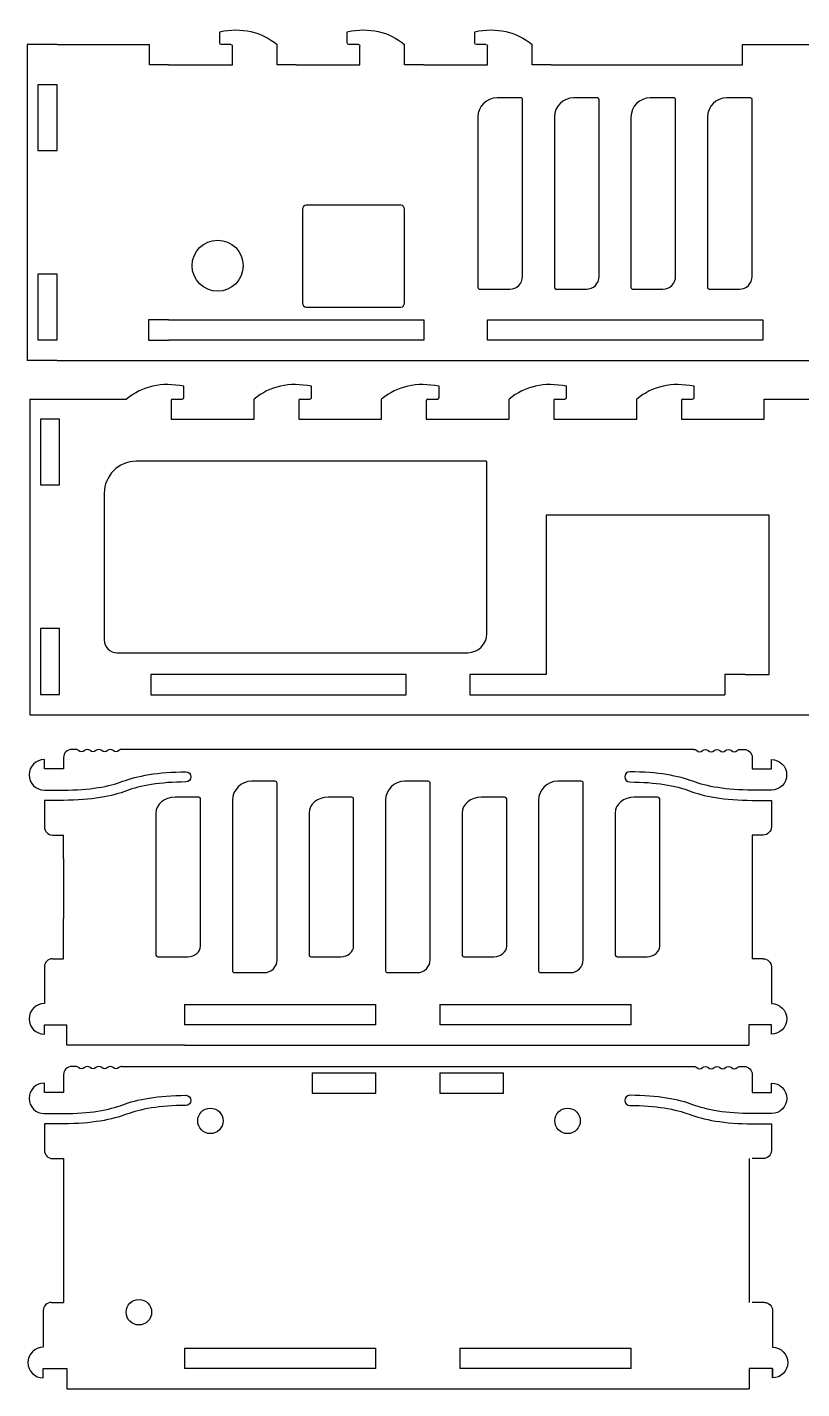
# Model space of a CAD drawing. Extents: x -24.1 to -10.2, y -0.6 to 8.4.
# Drawn here: x -18.82 to -14.04, y -0.05 to 8.35 of the extents above; entities that cross this region are included whole.
import ezdxf

# ---------------------------------------------------------------- set-up
doc = ezdxf.new("R2010")
doc.units = 0
doc.layers.add('LAYER_1', color=7, linetype='CONTINUOUS')

msp = doc.modelspace()

# ---------------------------------------------------------------- linework, layer by layer
at = {"layer": 'LAYER_1'}
for points in [[(-18.7526, 7.5945), (-18.6345, 7.5945), (-18.6345, 8), (-18.7526, 8), (-18.7526, 7.5945)], [(-18.7526, 6.4257), (-18.6345, 6.4257), (-18.6345, 6.8312), (-18.7526, 6.8312), (-18.7526, 6.4257)], [(-18.737, 5.5311), (-18.6189, 5.5311), (-18.6189, 5.9366), (-18.737, 5.9366), (-18.737, 5.5311)], [(-18.737, 4.2373), (-18.6189, 4.2373), (-18.6189, 4.6428), (-18.737, 4.6428), (-18.737, 4.2373)]]:
    msp.add_lwpolyline(points, close=True, dxfattribs=at)
msp.add_ellipse((-17.6432, 6.8829), major_axis=(0, 0.1575), ratio=1, dxfattribs=at)
for points in [[(-17.6306, 8.3269), (-17.4928, 8.3546), (-17.3747, 8.3284), (-17.2762, 8.2481)], [(-17.6306, 8.258), (-17.6306, 8.258), (-17.6306, 8.3269), (-17.6306, 8.3269)], [(-16.8432, 8.3269), (-16.7054, 8.3546), (-16.5873, 8.3284), (-16.4888, 8.2481)], [(-16.8432, 8.258), (-16.8432, 8.258), (-16.8432, 8.3269), (-16.8432, 8.3269)], [(-16.0558, 8.3269), (-15.918, 8.3546), (-15.7999, 8.3284), (-15.7014, 8.2481)], [(-16.0558, 8.258), (-16.0558, 8.258), (-16.0558, 8.3269), (-16.0558, 8.3269)], [(-18.8186, 8.2481), (-18.8186, 8.2481), (-18.8186, 6.2983), (-18.8186, 6.2983)], [(-18.6345, 8.2481), (-18.6345, 8.2481), (-18.8186, 8.2481), (-18.8186, 8.2481)], [(-18.6345, 8.2481), (-18.6345, 8.2481), (-18.0636, 8.2481), (-18.0636, 8.2481)], [(-17.6207, 8.2481), (-17.6262, 8.2481), (-17.6306, 8.2525), (-17.6306, 8.258)], [(-17.5617, 8.2481), (-17.5617, 8.2481), (-17.6207, 8.2481), (-17.6207, 8.2481)], [(-17.5617, 8.2481), (-17.5562, 8.2481), (-17.5518, 8.2437), (-17.5518, 8.2383)], [(-17.5518, 8.1231), (-17.5518, 8.1231), (-17.5518, 8.2383), (-17.5518, 8.2383)], [(-16.8333, 8.2481), (-16.8388, 8.2481), (-16.8432, 8.2525), (-16.8432, 8.258)], [(-16.7743, 8.2481), (-16.7743, 8.2481), (-16.8333, 8.2481), (-16.8333, 8.2481)], [(-16.7743, 8.2481), (-16.7688, 8.2481), (-16.7644, 8.2437), (-16.7644, 8.2383)], [(-16.7644, 8.1231), (-16.7644, 8.1231), (-16.7644, 8.2383), (-16.7644, 8.2383)], [(-16.0459, 8.2481), (-16.0514, 8.2481), (-16.0558, 8.2525), (-16.0558, 8.258)], [(-15.9869, 8.2481), (-15.9869, 8.2481), (-16.0459, 8.2481), (-16.0459, 8.2481)], [(-15.9869, 8.2481), (-15.9814, 8.2481), (-15.977, 8.2437), (-15.977, 8.2383)], [(-15.977, 8.1231), (-15.977, 8.1231), (-15.977, 8.2383), (-15.977, 8.2383)], [(-14.4023, 8.1231), (-14.4023, 8.1231), (-14.4023, 8.2481), (-14.4023, 8.2481)], [(-14.4023, 8.2481), (-14.4023, 8.2481), (-13.7133, 8.2481), (-13.7133, 8.2481)], [(-17.9455, 8.1231), (-17.9455, 8.1231), (-17.5518, 8.1231), (-17.5518, 8.1231)], [(-17.1581, 8.1231), (-17.1581, 8.1231), (-16.7644, 8.1231), (-16.7644, 8.1231)], [(-16.3707, 8.1231), (-16.3707, 8.1231), (-15.977, 8.1231), (-15.977, 8.1231)], [(-15.5833, 8.1231), (-15.5833, 8.1231), (-15.1896, 8.1231), (-15.1896, 8.1231)], [(-15.1896, 8.1231), (-15.1896, 8.1231), (-14.796, 8.1231), (-14.796, 8.1231)], [(-14.796, 8.1231), (-14.796, 8.1231), (-14.4023, 8.1231), (-14.4023, 8.1231)], [(-17.9455, 6.5483), (-17.9455, 6.5483), (-16.3707, 6.5483), (-16.3707, 6.5483)], [(-16.3707, 6.5483), (-16.3707, 6.5483), (-16.3707, 6.4233), (-16.3707, 6.4233)], [(-15.977, 6.4233), (-15.977, 6.4233), (-15.977, 6.5483), (-15.977, 6.5483)], [(-15.977, 6.5483), (-15.977, 6.5483), (-14.4023, 6.5483), (-14.4023, 6.5483)], [(-16.3707, 6.4233), (-16.3707, 6.4233), (-17.9455, 6.4233), (-17.9455, 6.4233)], [(-14.4023, 6.4233), (-14.4023, 6.4233), (-15.977, 6.4233), (-15.977, 6.4233)], [(-18.6345, 6.2983), (-18.6345, 6.2983), (-18.8186, 6.2983), (-18.8186, 6.2983)], [(-18.6345, 6.2983), (-18.6345, 6.2983), (-13.7133, 6.2983), (-13.7133, 6.2983)], [(-17.8512, 6.1385), (-17.989, 6.1662), (-18.1071, 6.14), (-18.2055, 6.0597)], [(-17.8512, 6.0696), (-17.8512, 6.0696), (-17.8512, 6.1385), (-17.8512, 6.1385)], [(-17.0638, 6.1385), (-17.2016, 6.1662), (-17.3197, 6.14), (-17.4181, 6.0597)], [(-17.0638, 6.0696), (-17.0638, 6.0696), (-17.0638, 6.1385), (-17.0638, 6.1385)], [(-16.2764, 6.1385), (-16.4142, 6.1662), (-16.5323, 6.14), (-16.6307, 6.0597)], [(-16.2764, 6.0696), (-16.2764, 6.0696), (-16.2764, 6.1385), (-16.2764, 6.1385)], [(-15.489, 6.1385), (-15.6268, 6.1662), (-15.7449, 6.14), (-15.8433, 6.0597)], [(-15.489, 6.0696), (-15.489, 6.0696), (-15.489, 6.1385), (-15.489, 6.1385)], [(-14.7016, 6.1385), (-14.8394, 6.1662), (-14.9575, 6.14), (-15.0559, 6.0597)], [(-14.7016, 6.0696), (-14.7016, 6.0696), (-14.7016, 6.1385), (-14.7016, 6.1385)], [(-18.803, 6.0597), (-18.803, 6.0597), (-18.6189, 6.0597), (-18.6189, 6.0597)], [(-18.803, 6.0597), (-18.803, 6.0597), (-18.803, 4.1099), (-18.803, 4.1099)], [(-18.6189, 6.0597), (-18.6189, 6.0597), (-18.2055, 6.0597), (-18.2055, 6.0597)], [(-17.9201, 6.0597), (-17.9255, 6.0597), (-17.93, 6.0553), (-17.93, 6.0499)], [(-17.9201, 6.0597), (-17.9201, 6.0597), (-17.8611, 6.0597), (-17.8611, 6.0597)], [(-17.8611, 6.0597), (-17.8555, 6.0597), (-17.8512, 6.0641), (-17.8512, 6.0696)], [(-17.1327, 6.0597), (-17.1381, 6.0597), (-17.1426, 6.0553), (-17.1426, 6.0499)], [(-17.1327, 6.0597), (-17.1327, 6.0597), (-17.0737, 6.0597), (-17.0737, 6.0597)], [(-17.0737, 6.0597), (-17.0681, 6.0597), (-17.0638, 6.0641), (-17.0638, 6.0696)], [(-16.3453, 6.0597), (-16.3507, 6.0597), (-16.3551, 6.0553), (-16.3551, 6.0499)], [(-16.3453, 6.0597), (-16.3453, 6.0597), (-16.2863, 6.0597), (-16.2863, 6.0597)], [(-16.2863, 6.0597), (-16.2807, 6.0597), (-16.2764, 6.0641), (-16.2764, 6.0696)], [(-15.5579, 6.0597), (-15.5633, 6.0597), (-15.5677, 6.0553), (-15.5677, 6.0499)], [(-15.5579, 6.0597), (-15.5579, 6.0597), (-15.4989, 6.0597), (-15.4989, 6.0597)], [(-15.4989, 6.0597), (-15.4933, 6.0597), (-15.489, 6.0641), (-15.489, 6.0696)], [(-14.7705, 6.0597), (-14.7759, 6.0597), (-14.7803, 6.0553), (-14.7803, 6.0499)], [(-14.7705, 6.0597), (-14.7705, 6.0597), (-14.7114, 6.0597), (-14.7114, 6.0597)], [(-14.7114, 6.0597), (-14.7059, 6.0597), (-14.7016, 6.0641), (-14.7016, 6.0696)], [(-14.2685, 6.0597), (-14.2685, 6.0597), (-13.6977, 6.0597), (-13.6977, 6.0597)], [(-17.93, 6.0499), (-17.93, 6.0499), (-17.93, 5.9347), (-17.93, 5.9347)], [(-17.1426, 6.0499), (-17.1426, 6.0499), (-17.1426, 5.9347), (-17.1426, 5.9347)], [(-16.3551, 6.0499), (-16.3551, 6.0499), (-16.3551, 5.9347), (-16.3551, 5.9347)], [(-15.5677, 6.0499), (-15.5677, 6.0499), (-15.5677, 5.9347), (-15.5677, 5.9347)], [(-14.7803, 6.0499), (-14.7803, 6.0499), (-14.7803, 5.9347), (-14.7803, 5.9347)], [(-17.93, 5.9347), (-17.93, 5.9347), (-17.5363, 5.9347), (-17.5363, 5.9347)], [(-17.1426, 5.9347), (-17.1426, 5.9347), (-16.7489, 5.9347), (-16.7489, 5.9347)], [(-16.3551, 5.9347), (-16.3551, 5.9347), (-15.9614, 5.9347), (-15.9614, 5.9347)], [(-15.5677, 5.9347), (-15.5677, 5.9347), (-15.174, 5.9347), (-15.174, 5.9347)], [(-14.7803, 5.9347), (-14.7803, 5.9347), (-14.3866, 5.9347), (-14.3866, 5.9347)], [(-16.48, 4.3599), (-16.48, 4.3599), (-17.93, 4.3599), (-17.93, 4.3599)], [(-16.48, 4.2349), (-16.48, 4.2349), (-16.48, 4.3599), (-16.48, 4.3599)], [(-15.6158, 4.3599), (-15.6158, 4.3599), (-15.9614, 4.3599), (-15.9614, 4.3599)], [(-17.93, 4.2349), (-17.93, 4.2349), (-16.48, 4.2349), (-16.48, 4.2349)], [(-15.9614, 4.2349), (-15.9614, 4.2349), (-14.5114, 4.2349), (-14.5114, 4.2349)], [(-18.803, 4.1099), (-18.803, 4.1099), (-18.6189, 4.1099), (-18.6189, 4.1099)], [(-18.6189, 4.1099), (-18.6189, 4.1099), (-13.6977, 4.1099), (-13.6977, 4.1099)], [(-18.5443, 3.8977), (-18.5721, 3.8977), (-18.5946, 3.8751), (-18.5946, 3.8473)], [(-18.5191, 3.8977), (-18.5191, 3.8977), (-18.5443, 3.8977), (-18.5443, 3.8977)], [(-14.7032, 3.8977), (-14.7032, 3.8977), (-18.2343, 3.8977), (-18.2343, 3.8977)], [(-14.4184, 3.8977), (-14.4184, 3.8977), (-14.3932, 3.8977), (-14.3932, 3.8977)], [(-14.3932, 3.8977), (-14.3654, 3.8977), (-14.3429, 3.8751), (-14.3429, 3.8473)], [(-18.5946, 3.8473), (-18.5946, 3.8473), (-18.5946, 3.7769), (-18.5946, 3.7769)], [(-18.7128, 3.646), (-18.7128, 3.646), (-18.5946, 3.646), (-18.5946, 3.646)], [(-14.2247, 3.646), (-14.2247, 3.646), (-14.3429, 3.646), (-14.3429, 3.646)], [(-18.7128, 3.4194), (-18.7128, 3.3916), (-18.6902, 3.369), (-18.6624, 3.369)], [(-18.6624, 3.369), (-18.6624, 3.369), (-18.5946, 3.369), (-18.5946, 3.369)], [(-18.5946, 3.2249), (-18.5946, 3.2249), (-18.5946, 3.369), (-18.5946, 3.369)], [(-14.3429, 3.369), (-14.3429, 3.369), (-14.3429, 3.2249), (-14.3429, 3.2249)], [(-14.2751, 3.369), (-14.2751, 3.369), (-14.3429, 3.369), (-14.3429, 3.369)], [(-14.2247, 3.4194), (-14.2247, 3.3916), (-14.2473, 3.369), (-14.2751, 3.369)], [(-18.5946, 3.2249), (-18.5946, 3.2249), (-18.5948, 2.8529), (-18.5948, 2.8529)], [(-14.3429, 3.2249), (-14.3429, 3.2249), (-14.3428, 2.8529), (-14.3428, 2.8529)], [(-18.5946, 2.6057), (-18.5946, 2.6057), (-18.5946, 2.8531), (-18.5946, 2.8531)], [(-14.3429, 2.8529), (-14.3429, 2.8529), (-14.3429, 2.6057), (-14.3429, 2.6057)], [(-18.6624, 2.6057), (-18.6902, 2.6057), (-18.7128, 2.5832), (-18.7128, 2.5554)], [(-18.6624, 2.6057), (-18.6624, 2.6057), (-18.5946, 2.6057), (-18.5946, 2.6057)], [(-14.2751, 2.6057), (-14.2751, 2.6057), (-14.3428, 2.6057), (-14.3428, 2.6057)], [(-14.2751, 2.6057), (-14.2472, 2.6057), (-14.2247, 2.5832), (-14.2247, 2.5554)], [(-18.7128, 2.5554), (-18.7128, 2.5554), (-18.7128, 2.3288), (-18.7128, 2.3288)], [(-14.2247, 2.5554), (-14.2247, 2.5554), (-14.2247, 2.3288), (-14.2247, 2.3288)], [(-17.8468, 2.3229), (-17.8468, 2.3229), (-17.8468, 2.1979), (-17.8468, 2.1979)], [(-17.8468, 2.3229), (-17.8468, 2.3229), (-16.6657, 2.3229), (-16.6657, 2.3229)], [(-16.6657, 2.1979), (-16.6657, 2.1979), (-16.6657, 2.3229), (-16.6657, 2.3229)], [(-16.272, 2.3229), (-16.272, 2.3229), (-16.272, 2.1979), (-16.272, 2.1979)], [(-16.272, 2.3229), (-16.272, 2.3229), (-15.0909, 2.3229), (-15.0909, 2.3229)], [(-15.0909, 2.1979), (-15.0909, 2.1979), (-15.0909, 2.3229), (-15.0909, 2.3229)], [(-18.5746, 2.0728), (-18.5746, 2.0728), (-18.5746, 2.1979), (-18.5746, 2.1979)], [(-16.6657, 2.1979), (-16.6657, 2.1979), (-17.8468, 2.1979), (-17.8468, 2.1979)], [(-15.0909, 2.1979), (-15.0909, 2.1979), (-16.272, 2.1979), (-16.272, 2.1979)], [(-14.3629, 2.1979), (-14.3629, 2.1979), (-14.3629, 2.0728), (-14.3629, 2.0728)], [(-17.8468, 2.0728), (-17.8468, 2.0728), (-18.5746, 2.0728), (-18.5746, 2.0728)], [(-17.8468, 2.0728), (-17.8468, 2.0728), (-14.3629, 2.0728), (-14.3629, 2.0728)], [(-18.5443, 1.9406), (-18.5721, 1.9406), (-18.5946, 1.918), (-18.5946, 1.8902)], [(-18.5191, 1.9406), (-18.5191, 1.9406), (-18.5443, 1.9406), (-18.5443, 1.9406)], [(-18.2343, 1.9406), (-18.2343, 1.9406), (-14.7031, 1.9406), (-14.7031, 1.9406)], [(-14.6323, 1.9406), (-14.6323, 1.9406), (-14.6314, 1.9406), (-14.6314, 1.9406)], [(-14.4183, 1.9406), (-14.4183, 1.9406), (-14.3931, 1.9406), (-14.3931, 1.9406)], [(-14.3931, 1.9406), (-14.3653, 1.9406), (-14.3428, 1.918), (-14.3428, 1.8902)], [(-18.5946, 1.8902), (-18.5946, 1.8902), (-18.5946, 1.7804), (-18.5946, 1.7804)], [(-17.0593, 1.9012), (-17.0593, 1.9012), (-17.0593, 1.7762), (-17.0593, 1.7762)], [(-17.0593, 1.9012), (-17.0593, 1.9012), (-16.6656, 1.9012), (-16.6656, 1.9012)], [(-16.6656, 1.7762), (-16.6656, 1.7762), (-16.6656, 1.9012), (-16.6656, 1.9012)], [(-16.2719, 1.9012), (-16.2719, 1.9012), (-16.2719, 1.7762), (-16.2719, 1.7762)], [(-16.2719, 1.9012), (-16.2719, 1.9012), (-15.8782, 1.9012), (-15.8782, 1.9012)], [(-15.8782, 1.7762), (-15.8782, 1.7762), (-15.8782, 1.9012), (-15.8782, 1.9012)], [(-17.0593, 1.7762), (-17.0593, 1.7762), (-16.6656, 1.7762), (-16.6656, 1.7762)], [(-16.2719, 1.7762), (-16.2719, 1.7762), (-15.8782, 1.7762), (-15.8782, 1.7762)], [(-18.7128, 1.6495), (-18.7128, 1.6495), (-18.5946, 1.6495), (-18.5946, 1.6495)], [(-14.2246, 1.6495), (-14.2246, 1.6495), (-14.3428, 1.6495), (-14.3428, 1.6495)], [(-18.7128, 1.4229), (-18.7128, 1.3951), (-18.6902, 1.3725), (-18.6624, 1.3725)], [(-18.6624, 1.3725), (-18.6624, 1.3725), (-18.5946, 1.3725), (-18.5946, 1.3725)], [(-18.5946, 1.3725), (-18.5946, 1.3725), (-18.5946, 0.4842), (-18.5946, 0.4842)], [(-14.3628, 1.3725), (-14.3628, 1.3725), (-14.3628, 0.4842), (-14.3628, 0.4842)], [(-14.275, 1.3725), (-14.275, 1.3725), (-14.3428, 1.3725), (-14.3428, 1.3725)], [(-14.2246, 1.4229), (-14.2246, 1.3951), (-14.2472, 1.3725), (-14.275, 1.3725)], [(-18.6694, 0.4842), (-18.6972, 0.4842), (-18.7197, 0.4617), (-18.7197, 0.4339)], [(-18.7197, 0.4339), (-18.7197, 0.4339), (-18.7197, 0.2073), (-18.7197, 0.2073)], [(-18.6694, 0.4842), (-18.6694, 0.4842), (-18.5946, 0.4842), (-18.5946, 0.4842)], [(-14.2681, 0.4842), (-14.2681, 0.4842), (-14.3428, 0.4842), (-14.3428, 0.4842)], [(-14.2681, 0.4842), (-14.2402, 0.4842), (-14.2177, 0.4617), (-14.2177, 0.4339)], [(-14.2177, 0.4339), (-14.2177, 0.4339), (-14.2177, 0.2073), (-14.2177, 0.2073)], [(-17.8467, 0.2014), (-17.8467, 0.2014), (-17.8467, 0.0764), (-17.8467, 0.0764)], [(-17.8467, 0.2014), (-17.8467, 0.2014), (-16.6656, 0.2014), (-16.6656, 0.2014)], [(-16.6656, 0.0764), (-16.6656, 0.0764), (-16.6656, 0.2014), (-16.6656, 0.2014)], [(-16.1471, 0.2014), (-16.1471, 0.2014), (-15.0908, 0.2014), (-15.0908, 0.2014)], [(-16.1471, 0.2014), (-16.1471, 0.2014), (-16.1471, 0.0764), (-16.1471, 0.0764)], [(-15.0908, 0.0764), (-15.0908, 0.0764), (-15.0908, 0.2014), (-15.0908, 0.2014)], [(-18.7197, 0.0185), (-18.7197, 0.0185), (-18.7197, 0.0764), (-18.7197, 0.0764)], [(-18.5746, 0.0764), (-18.5746, 0.0764), (-18.5746, -0.0486), (-18.5746, -0.0486)], [(-16.6656, 0.0764), (-16.6656, 0.0764), (-17.8467, 0.0764), (-17.8467, 0.0764)], [(-15.0908, 0.0764), (-15.0908, 0.0764), (-16.1471, 0.0764), (-16.1471, 0.0764)], [(-14.3628, 0.0764), (-14.3628, 0.0764), (-14.3628, -0.0486), (-14.3628, -0.0486)], [(-14.2177, 0.0764), (-14.2177, 0.0764), (-14.2177, 0.0185), (-14.2177, 0.0185)], [(-18.5746, -0.0486), (-18.5746, -0.0486), (-14.3628, -0.0486), (-14.3628, -0.0486)]]:
    msp.add_open_spline(points, degree=3, dxfattribs=at)
for points, knots in [([(-17.9455, 8.1231), (-17.9455, 8.1231), (-18.0636, 8.1231), (-18.0636, 8.1231), (-18.0636, 8.1231), (-18.0636, 8.1231), (-18.0636, 8.2481), (-18.0636, 8.2481)], [0, 0, 0, 0, 0.333333, 0.333333, 0.333333, 0.333333, 1, 1, 1, 1]), ([(-17.1581, 8.1231), (-17.1581, 8.1231), (-17.2762, 8.1231), (-17.2762, 8.1231), (-17.2762, 8.1231), (-17.2762, 8.1231), (-17.2762, 8.2481), (-17.2762, 8.2481)], [0, 0, 0, 0, 0.333333, 0.333333, 0.333333, 0.333333, 1, 1, 1, 1]), ([(-16.3707, 8.1231), (-16.3707, 8.1231), (-16.4888, 8.1231), (-16.4888, 8.1231), (-16.4888, 8.1231), (-16.4888, 8.1231), (-16.4888, 8.2481), (-16.4888, 8.2481)], [0, 0, 0, 0, 0.333333, 0.333333, 0.333333, 0.333333, 1, 1, 1, 1]), ([(-15.5833, 8.1231), (-15.5833, 8.1231), (-15.7014, 8.1231), (-15.7014, 8.1231), (-15.7014, 8.1231), (-15.7014, 8.1231), (-15.7014, 8.2481), (-15.7014, 8.2481)], [0, 0, 0, 0, 0.333333, 0.333333, 0.333333, 0.333333, 1, 1, 1, 1]), ([(-15.9182, 7.9189), (-15.9182, 7.9189), (-15.7726, 7.9189), (-15.7726, 7.9189), (-15.7726, 7.9189), (-15.7661, 7.9189), (-15.7607, 7.9136), (-15.7607, 7.9071), (-15.7607, 7.9071), (-15.7607, 7.9071), (-15.7607, 6.8166), (-15.7607, 6.8166), (-15.7607, 6.8166), (-15.7607, 6.7733), (-15.7962, 6.7378), (-15.8395, 6.7378), (-15.8395, 6.7378), (-15.8395, 6.7378), (-16.0245, 6.7378), (-16.0245, 6.7378), (-16.0245, 6.7378), (-16.031, 6.7378), (-16.0363, 6.7431), (-16.0363, 6.7496), (-16.0363, 6.7496), (-16.0363, 6.7496), (-16.0363, 7.8008), (-16.0363, 7.8008), (-16.0363, 7.8008), (-16.0363, 7.8658), (-15.9832, 7.9189), (-15.9182, 7.9189)], [0, 0, 0, 0, 0.111111, 0.111111, 0.111111, 0.111111, 0.222222, 0.222222, 0.222222, 0.222222, 0.333333, 0.333333, 0.333333, 0.333333, 0.444444, 0.444444, 0.444444, 0.444444, 0.555556, 0.555556, 0.555556, 0.555556, 0.666667, 0.666667, 0.666667, 0.666667, 0.777778, 0.777778, 0.777778, 0.777778, 1, 1, 1, 1]), ([(-15.4458, 7.9189), (-15.4458, 7.9189), (-15.3001, 7.9189), (-15.3001, 7.9189), (-15.3001, 7.9189), (-15.2936, 7.9189), (-15.2883, 7.9136), (-15.2883, 7.9071), (-15.2883, 7.9071), (-15.2883, 7.9071), (-15.2883, 6.8166), (-15.2883, 6.8166), (-15.2883, 6.8166), (-15.2883, 6.7733), (-15.3237, 6.7378), (-15.367, 6.7378), (-15.367, 6.7378), (-15.367, 6.7378), (-15.5521, 6.7378), (-15.5521, 6.7378), (-15.5521, 6.7378), (-15.5586, 6.7378), (-15.5639, 6.7431), (-15.5639, 6.7496), (-15.5639, 6.7496), (-15.5639, 6.7496), (-15.5639, 7.8008), (-15.5639, 7.8008), (-15.5639, 7.8008), (-15.5639, 7.8658), (-15.5107, 7.9189), (-15.4458, 7.9189)], [0, 0, 0, 0, 0.111111, 0.111111, 0.111111, 0.111111, 0.222222, 0.222222, 0.222222, 0.222222, 0.333333, 0.333333, 0.333333, 0.333333, 0.444444, 0.444444, 0.444444, 0.444444, 0.555556, 0.555556, 0.555556, 0.555556, 0.666667, 0.666667, 0.666667, 0.666667, 0.777778, 0.777778, 0.777778, 0.777778, 1, 1, 1, 1]), ([(-14.9733, 7.9189), (-14.9733, 7.9189), (-14.8277, 7.9189), (-14.8277, 7.9189), (-14.8277, 7.9189), (-14.8212, 7.9189), (-14.8159, 7.9136), (-14.8159, 7.9071), (-14.8159, 7.9071), (-14.8159, 7.9071), (-14.8159, 6.8166), (-14.8159, 6.8166), (-14.8159, 6.8166), (-14.8159, 6.7733), (-14.8513, 6.7378), (-14.8946, 6.7378), (-14.8946, 6.7378), (-14.8946, 6.7378), (-15.0796, 6.7378), (-15.0796, 6.7378), (-15.0796, 6.7378), (-15.0861, 6.7378), (-15.0915, 6.7431), (-15.0915, 6.7496), (-15.0915, 6.7496), (-15.0915, 6.7496), (-15.0915, 7.8008), (-15.0915, 7.8008), (-15.0915, 7.8008), (-15.0915, 7.8658), (-15.0383, 7.9189), (-14.9733, 7.9189)], [0, 0, 0, 0, 0.111111, 0.111111, 0.111111, 0.111111, 0.222222, 0.222222, 0.222222, 0.222222, 0.333333, 0.333333, 0.333333, 0.333333, 0.444444, 0.444444, 0.444444, 0.444444, 0.555556, 0.555556, 0.555556, 0.555556, 0.666667, 0.666667, 0.666667, 0.666667, 0.777778, 0.777778, 0.777778, 0.777778, 1, 1, 1, 1]), ([(-14.5009, 7.9189), (-14.5009, 7.9189), (-14.3552, 7.9189), (-14.3552, 7.9189), (-14.3552, 7.9189), (-14.3487, 7.9189), (-14.3434, 7.9136), (-14.3434, 7.9071), (-14.3434, 7.9071), (-14.3434, 7.9071), (-14.3434, 6.8166), (-14.3434, 6.8166), (-14.3434, 6.8166), (-14.3434, 6.7733), (-14.3789, 6.7378), (-14.4222, 6.7378), (-14.4222, 6.7378), (-14.4222, 6.7378), (-14.6072, 6.7378), (-14.6072, 6.7378), (-14.6072, 6.7378), (-14.6137, 6.7378), (-14.619, 6.7431), (-14.619, 6.7496), (-14.619, 6.7496), (-14.619, 6.7496), (-14.619, 7.8008), (-14.619, 7.8008), (-14.619, 7.8008), (-14.619, 7.8658), (-14.5659, 7.9189), (-14.5009, 7.9189)], [0, 0, 0, 0, 0.111111, 0.111111, 0.111111, 0.111111, 0.222222, 0.222222, 0.222222, 0.222222, 0.333333, 0.333333, 0.333333, 0.333333, 0.444444, 0.444444, 0.444444, 0.444444, 0.555556, 0.555556, 0.555556, 0.555556, 0.666667, 0.666667, 0.666667, 0.666667, 0.777778, 0.777778, 0.777778, 0.777778, 1, 1, 1, 1]), ([(-17.0963, 7.2569), (-17.0963, 7.2569), (-16.5114, 7.2569), (-16.5114, 7.2569), (-16.5114, 7.2569), (-16.499, 7.2569), (-16.4889, 7.2451), (-16.4889, 7.2307), (-16.4889, 7.2307), (-16.4889, 7.2307), (-16.4889, 6.6533), (-16.4889, 6.6533), (-16.4889, 6.6533), (-16.4889, 6.6388), (-16.499, 6.627), (-16.5114, 6.627), (-16.5114, 6.627), (-16.5114, 6.627), (-17.0963, 6.627), (-17.0963, 6.627), (-17.0963, 6.627), (-17.1087, 6.627), (-17.1188, 6.6388), (-17.1188, 6.6533), (-17.1188, 6.6533), (-17.1188, 6.6533), (-17.1188, 7.2307), (-17.1188, 7.2307), (-17.1188, 7.2307), (-17.1188, 7.2451), (-17.1087, 7.2569), (-17.0963, 7.2569)], [0, 0, 0, 0, 0.111111, 0.111111, 0.111111, 0.111111, 0.222222, 0.222222, 0.222222, 0.222222, 0.333333, 0.333333, 0.333333, 0.333333, 0.444444, 0.444444, 0.444444, 0.444444, 0.555556, 0.555556, 0.555556, 0.555556, 0.666667, 0.666667, 0.666667, 0.666667, 0.777778, 0.777778, 0.777778, 0.777778, 1, 1, 1, 1]), ([(-17.9455, 6.5483), (-17.9455, 6.5483), (-18.0703, 6.5483), (-18.0703, 6.5483), (-18.0703, 6.5483), (-18.0703, 6.5483), (-18.0703, 6.4235), (-18.0703, 6.4235), (-18.0703, 6.4235), (-18.0703, 6.4235), (-17.9455, 6.4235), (-17.9455, 6.4235)], [0, 0, 0, 0, 0.25, 0.25, 0.25, 0.25, 0.5, 0.5, 0.5, 0.5, 1, 1, 1, 1]), ([(-14.4023, 6.5483), (-14.4023, 6.5483), (-14.2775, 6.5483), (-14.2775, 6.5483), (-14.2775, 6.5483), (-14.2775, 6.5483), (-14.2775, 6.4235), (-14.2775, 6.4235), (-14.2775, 6.4235), (-14.2775, 6.4235), (-14.4023, 6.4235), (-14.4023, 6.4235)], [0, 0, 0, 0, 0.25, 0.25, 0.25, 0.25, 0.5, 0.5, 0.5, 0.5, 1, 1, 1, 1]), ([(-17.5363, 5.9347), (-17.5363, 5.9347), (-17.4181, 5.9347), (-17.4181, 5.9347), (-17.4181, 5.9347), (-17.4181, 5.9347), (-17.4181, 6.0597), (-17.4181, 6.0597)], [0, 0, 0, 0, 0.333333, 0.333333, 0.333333, 0.333333, 1, 1, 1, 1]), ([(-16.7489, 5.9347), (-16.7489, 5.9347), (-16.6307, 5.9347), (-16.6307, 5.9347), (-16.6307, 5.9347), (-16.6307, 5.9347), (-16.6307, 6.0597), (-16.6307, 6.0597)], [0, 0, 0, 0, 0.333333, 0.333333, 0.333333, 0.333333, 1, 1, 1, 1]), ([(-15.9614, 5.9347), (-15.9614, 5.9347), (-15.8433, 5.9347), (-15.8433, 5.9347), (-15.8433, 5.9347), (-15.8433, 5.9347), (-15.8433, 6.0597), (-15.8433, 6.0597)], [0, 0, 0, 0, 0.333333, 0.333333, 0.333333, 0.333333, 1, 1, 1, 1]), ([(-15.174, 5.9347), (-15.174, 5.9347), (-15.0559, 5.9347), (-15.0559, 5.9347), (-15.0559, 5.9347), (-15.0559, 5.9347), (-15.0559, 6.0597), (-15.0559, 6.0597)], [0, 0, 0, 0, 0.333333, 0.333333, 0.333333, 0.333333, 1, 1, 1, 1]), ([(-14.3866, 5.9347), (-14.3866, 5.9347), (-14.2685, 5.9347), (-14.2685, 5.9347), (-14.2685, 5.9347), (-14.2685, 5.9347), (-14.2685, 6.0597), (-14.2685, 6.0597)], [0, 0, 0, 0, 0.333333, 0.333333, 0.333333, 0.333333, 1, 1, 1, 1]), ([(-18.1465, 5.6754), (-18.1465, 5.6754), (-15.9851, 5.6754), (-15.9851, 5.6754), (-15.9851, 5.6754), (-15.9829, 5.6754), (-15.9811, 5.6736), (-15.9811, 5.6714), (-15.9811, 5.6714), (-15.9811, 5.6714), (-15.9811, 4.6124), (-15.9811, 4.6124), (-15.9811, 4.6124), (-15.9811, 4.5474), (-16.0343, 4.4943), (-16.0992, 4.4943), (-16.0992, 4.4943), (-16.0992, 4.4943), (-18.2646, 4.4943), (-18.2646, 4.4943), (-18.2646, 4.4943), (-18.3079, 4.4943), (-18.3433, 4.5297), (-18.3433, 4.573), (-18.3433, 4.573), (-18.3433, 4.573), (-18.3433, 5.4785), (-18.3433, 5.4785), (-18.3433, 5.4785), (-18.3433, 5.5868), (-18.2547, 5.6754), (-18.1465, 5.6754)], [0, 0, 0, 0, 0.111111, 0.111111, 0.111111, 0.111111, 0.222222, 0.222222, 0.222222, 0.222222, 0.333333, 0.333333, 0.333333, 0.333333, 0.444444, 0.444444, 0.444444, 0.444444, 0.555556, 0.555556, 0.555556, 0.555556, 0.666667, 0.666667, 0.666667, 0.666667, 0.777778, 0.777778, 0.777778, 0.777778, 1, 1, 1, 1]), ([(-14.3866, 4.3599), (-14.3866, 4.3599), (-14.2378, 4.3599), (-14.2378, 4.3599), (-14.2378, 4.3599), (-14.2378, 4.3599), (-14.2378, 5.3441), (-14.2378, 5.3441), (-14.2378, 5.3441), (-14.2378, 5.3441), (-15.6158, 5.3441), (-15.6158, 5.3441), (-15.6158, 5.3441), (-15.6158, 5.3441), (-15.6158, 4.3599), (-15.6158, 4.3599)], [0, 0, 0, 0, 0.2, 0.2, 0.2, 0.2, 0.4, 0.4, 0.4, 0.4, 0.6, 0.6, 0.6, 0.6, 1, 1, 1, 1]), ([(-17.93, 4.3599), (-17.93, 4.3599), (-18.0548, 4.3599), (-18.0548, 4.3599), (-18.0548, 4.3599), (-18.0548, 4.3599), (-18.0548, 4.2351), (-18.0548, 4.2351), (-18.0548, 4.2351), (-18.0548, 4.2351), (-17.93, 4.2351), (-17.93, 4.2351)], [0, 0, 0, 0, 0.25, 0.25, 0.25, 0.25, 0.5, 0.5, 0.5, 0.5, 1, 1, 1, 1]), ([(-15.9614, 4.3599), (-15.9614, 4.3599), (-16.0863, 4.3599), (-16.0863, 4.3599), (-16.0863, 4.3599), (-16.0863, 4.3599), (-16.0863, 4.2351), (-16.0863, 4.2351), (-16.0863, 4.2351), (-16.0863, 4.2351), (-15.9614, 4.2351), (-15.9614, 4.2351)], [0, 0, 0, 0, 0.25, 0.25, 0.25, 0.25, 0.5, 0.5, 0.5, 0.5, 1, 1, 1, 1]), ([(-14.3866, 4.3597), (-14.3866, 4.3597), (-14.5114, 4.3597), (-14.5114, 4.3597), (-14.5114, 4.3597), (-14.5114, 4.3597), (-14.5114, 4.2349), (-14.5114, 4.2349)], [0, 0, 0, 0, 0.333333, 0.333333, 0.333333, 0.333333, 1, 1, 1, 1]), ([(-18.2343, 3.8977), (-18.2408, 3.8977), (-18.2472, 3.8952), (-18.2521, 3.8903), (-18.2521, 3.8903), (-18.262, 3.8805), (-18.2779, 3.8805), (-18.2877, 3.8903), (-18.2877, 3.8903), (-18.2976, 3.9001), (-18.3135, 3.9001), (-18.3234, 3.8903), (-18.3234, 3.8903), (-18.3332, 3.8805), (-18.3491, 3.8805), (-18.3589, 3.8903), (-18.3589, 3.8903), (-18.3688, 3.9001), (-18.3847, 3.9001), (-18.3945, 3.8903), (-18.3945, 3.8903), (-18.4044, 3.8805), (-18.4203, 3.8805), (-18.4301, 3.8903), (-18.4301, 3.8903), (-18.44, 3.9001), (-18.4559, 3.9001), (-18.4657, 3.8903), (-18.4657, 3.8903), (-18.4756, 3.8805), (-18.4915, 3.8805), (-18.5013, 3.8903), (-18.5013, 3.8903), (-18.5063, 3.8952), (-18.5127, 3.8977), (-18.5191, 3.8977)], [0, 0, 0, 0, 0.1, 0.1, 0.1, 0.1, 0.2, 0.2, 0.2, 0.2, 0.3, 0.3, 0.3, 0.3, 0.4, 0.4, 0.4, 0.4, 0.5, 0.5, 0.5, 0.5, 0.6, 0.6, 0.6, 0.6, 0.7, 0.7, 0.7, 0.7, 0.8, 0.8, 0.8, 0.8, 1, 1, 1, 1]), ([(-14.7032, 3.8977), (-14.6967, 3.8977), (-14.6903, 3.8952), (-14.6854, 3.8903), (-14.6854, 3.8903), (-14.6755, 3.8805), (-14.6596, 3.8805), (-14.6498, 3.8903), (-14.6498, 3.8903), (-14.6399, 3.9001), (-14.624, 3.9001), (-14.6142, 3.8903), (-14.6142, 3.8903), (-14.6043, 3.8805), (-14.5884, 3.8805), (-14.5786, 3.8903), (-14.5786, 3.8903), (-14.5688, 3.9001), (-14.5528, 3.9001), (-14.543, 3.8903), (-14.543, 3.8903), (-14.5331, 3.8805), (-14.5172, 3.8805), (-14.5074, 3.8903), (-14.5074, 3.8903), (-14.4976, 3.9001), (-14.4816, 3.9001), (-14.4718, 3.8903), (-14.4718, 3.8903), (-14.4619, 3.8805), (-14.446, 3.8805), (-14.4362, 3.8903), (-14.4362, 3.8903), (-14.4313, 3.8952), (-14.4248, 3.8977), (-14.4184, 3.8977)], [0, 0, 0, 0, 0.1, 0.1, 0.1, 0.1, 0.2, 0.2, 0.2, 0.2, 0.3, 0.3, 0.3, 0.3, 0.4, 0.4, 0.4, 0.4, 0.5, 0.5, 0.5, 0.5, 0.6, 0.6, 0.6, 0.6, 0.7, 0.7, 0.7, 0.7, 0.8, 0.8, 0.8, 0.8, 1, 1, 1, 1]), ([(-18.7128, 3.8348), (-18.7649, 3.8348), (-18.8072, 3.7925), (-18.8072, 3.7404), (-18.8072, 3.7404), (-18.8072, 3.6882), (-18.7649, 3.646), (-18.7128, 3.646)], [0, 0, 0, 0, 0.333333, 0.333333, 0.333333, 0.333333, 1, 1, 1, 1]), ([(-18.5946, 3.7769), (-18.5946, 3.7769), (-18.7128, 3.7769), (-18.7128, 3.7769), (-18.7128, 3.7769), (-18.7128, 3.7769), (-18.7128, 3.8348), (-18.7128, 3.8348)], [0, 0, 0, 0, 0.333333, 0.333333, 0.333333, 0.333333, 1, 1, 1, 1]), ([(-14.3429, 3.8474), (-14.3429, 3.8474), (-14.3429, 3.7769), (-14.3429, 3.7769), (-14.3429, 3.7769), (-14.3429, 3.7769), (-14.2248, 3.7769), (-14.2248, 3.7769), (-14.2248, 3.7769), (-14.2248, 3.7769), (-14.2248, 3.8348), (-14.2248, 3.8348)], [0, 0, 0, 0, 0.25, 0.25, 0.25, 0.25, 0.5, 0.5, 0.5, 0.5, 1, 1, 1, 1]), ([(-14.2247, 3.8348), (-14.1726, 3.8348), (-14.1304, 3.7925), (-14.1304, 3.7404), (-14.1304, 3.7404), (-14.1304, 3.6882), (-14.1726, 3.646), (-14.2247, 3.646)], [0, 0, 0, 0, 0.333333, 0.333333, 0.333333, 0.333333, 1, 1, 1, 1]), ([(-18.5946, 3.646), (-18.4369, 3.646), (-18.3097, 3.6692), (-18.2283, 3.7005), (-18.2283, 3.7005), (-18.1452, 3.7325), (-18.0089, 3.7592), (-17.8394, 3.7592), (-17.8394, 3.7592), (-17.8221, 3.7592), (-17.808, 3.7452), (-17.808, 3.7278)], [0, 0, 0, 0, 0.25, 0.25, 0.25, 0.25, 0.5, 0.5, 0.5, 0.5, 1, 1, 1, 1]), ([(-17.808, 3.7278), (-17.808, 3.7104), (-17.8221, 3.6963), (-17.8394, 3.6963), (-17.8394, 3.6963), (-17.9972, 3.6963), (-18.1244, 3.6731), (-18.2057, 3.6418), (-18.2057, 3.6418), (-18.2889, 3.6098), (-18.4252, 3.583), (-18.5946, 3.583)], [0, 0, 0, 0, 0.25, 0.25, 0.25, 0.25, 0.5, 0.5, 0.5, 0.5, 1, 1, 1, 1]), ([(-17.4334, 3.7008), (-17.4334, 3.7008), (-17.2877, 3.7008), (-17.2877, 3.7008), (-17.2877, 3.7008), (-17.2812, 3.7008), (-17.2759, 3.6955), (-17.2759, 3.689), (-17.2759, 3.689), (-17.2759, 3.689), (-17.2759, 2.5985), (-17.2759, 2.5985), (-17.2759, 2.5985), (-17.2759, 2.5551), (-17.3114, 2.5197), (-17.3547, 2.5197), (-17.3547, 2.5197), (-17.3547, 2.5197), (-17.5397, 2.5197), (-17.5397, 2.5197), (-17.5397, 2.5197), (-17.5462, 2.5197), (-17.5515, 2.525), (-17.5515, 2.5315), (-17.5515, 2.5315), (-17.5515, 2.5315), (-17.5515, 3.5827), (-17.5515, 3.5827), (-17.5515, 3.5827), (-17.5515, 3.6477), (-17.4984, 3.7008), (-17.4334, 3.7008)], [0, 0, 0, 0, 0.111111, 0.111111, 0.111111, 0.111111, 0.222222, 0.222222, 0.222222, 0.222222, 0.333333, 0.333333, 0.333333, 0.333333, 0.444444, 0.444444, 0.444444, 0.444444, 0.555556, 0.555556, 0.555556, 0.555556, 0.666667, 0.666667, 0.666667, 0.666667, 0.777778, 0.777778, 0.777778, 0.777778, 1, 1, 1, 1]), ([(-16.4885, 3.7008), (-16.4885, 3.7008), (-16.3429, 3.7008), (-16.3429, 3.7008), (-16.3429, 3.7008), (-16.3364, 3.7008), (-16.3311, 3.6955), (-16.3311, 3.689), (-16.3311, 3.689), (-16.3311, 3.689), (-16.3311, 2.5985), (-16.3311, 2.5985), (-16.3311, 2.5985), (-16.3311, 2.5551), (-16.3665, 2.5197), (-16.4098, 2.5197), (-16.4098, 2.5197), (-16.4098, 2.5197), (-16.5948, 2.5197), (-16.5948, 2.5197), (-16.5948, 2.5197), (-16.6013, 2.5197), (-16.6066, 2.525), (-16.6066, 2.5315), (-16.6066, 2.5315), (-16.6066, 2.5315), (-16.6066, 3.5827), (-16.6066, 3.5827), (-16.6066, 3.5827), (-16.6066, 3.6477), (-16.5535, 3.7008), (-16.4885, 3.7008)], [0, 0, 0, 0, 0.111111, 0.111111, 0.111111, 0.111111, 0.222222, 0.222222, 0.222222, 0.222222, 0.333333, 0.333333, 0.333333, 0.333333, 0.444444, 0.444444, 0.444444, 0.444444, 0.555556, 0.555556, 0.555556, 0.555556, 0.666667, 0.666667, 0.666667, 0.666667, 0.777778, 0.777778, 0.777778, 0.777778, 1, 1, 1, 1]), ([(-15.5436, 3.7008), (-15.5436, 3.7008), (-15.398, 3.7008), (-15.398, 3.7008), (-15.398, 3.7008), (-15.3915, 3.7008), (-15.3862, 3.6955), (-15.3862, 3.689), (-15.3862, 3.689), (-15.3862, 3.689), (-15.3862, 2.5985), (-15.3862, 2.5985), (-15.3862, 2.5985), (-15.3862, 2.5551), (-15.4216, 2.5197), (-15.4649, 2.5197), (-15.4649, 2.5197), (-15.4649, 2.5197), (-15.6499, 2.5197), (-15.6499, 2.5197), (-15.6499, 2.5197), (-15.6564, 2.5197), (-15.6618, 2.525), (-15.6618, 2.5315), (-15.6618, 2.5315), (-15.6618, 2.5315), (-15.6618, 3.5827), (-15.6618, 3.5827), (-15.6618, 3.5827), (-15.6618, 3.6477), (-15.6086, 3.7008), (-15.5436, 3.7008)], [0, 0, 0, 0, 0.111111, 0.111111, 0.111111, 0.111111, 0.222222, 0.222222, 0.222222, 0.222222, 0.333333, 0.333333, 0.333333, 0.333333, 0.444444, 0.444444, 0.444444, 0.444444, 0.555556, 0.555556, 0.555556, 0.555556, 0.666667, 0.666667, 0.666667, 0.666667, 0.777778, 0.777778, 0.777778, 0.777778, 1, 1, 1, 1]), ([(-14.3429, 3.646), (-14.5006, 3.646), (-14.6278, 3.6692), (-14.7092, 3.7005), (-14.7092, 3.7005), (-14.7923, 3.7325), (-14.9286, 3.7592), (-15.0981, 3.7592), (-15.0981, 3.7592), (-15.1155, 3.7592), (-15.1295, 3.7452), (-15.1295, 3.7278)], [0, 0, 0, 0, 0.25, 0.25, 0.25, 0.25, 0.5, 0.5, 0.5, 0.5, 1, 1, 1, 1]), ([(-15.1295, 3.7278), (-15.1295, 3.7104), (-15.1155, 3.6963), (-15.0981, 3.6963), (-15.0981, 3.6963), (-14.9403, 3.6963), (-14.8131, 3.6731), (-14.7318, 3.6418), (-14.7318, 3.6418), (-14.6486, 3.6098), (-14.5123, 3.583), (-14.3429, 3.583)], [0, 0, 0, 0, 0.25, 0.25, 0.25, 0.25, 0.5, 0.5, 0.5, 0.5, 1, 1, 1, 1]), ([(-18.5946, 3.583), (-18.5946, 3.583), (-18.7128, 3.583), (-18.7128, 3.583), (-18.7128, 3.583), (-18.7128, 3.583), (-18.7128, 3.4194), (-18.7128, 3.4194)], [0, 0, 0, 0, 0.333333, 0.333333, 0.333333, 0.333333, 1, 1, 1, 1]), ([(-17.9059, 3.6024), (-17.9059, 3.6024), (-17.7602, 3.6024), (-17.7602, 3.6024), (-17.7602, 3.6024), (-17.7537, 3.6024), (-17.7484, 3.598), (-17.7484, 3.5926), (-17.7484, 3.5926), (-17.7484, 3.5926), (-17.7484, 2.6838), (-17.7484, 2.6838), (-17.7484, 2.6838), (-17.7484, 2.6477), (-17.7838, 2.6181), (-17.8271, 2.6181), (-17.8271, 2.6181), (-17.8271, 2.6181), (-18.0122, 2.6181), (-18.0122, 2.6181), (-18.0122, 2.6181), (-18.0186, 2.6181), (-18.024, 2.6226), (-18.024, 2.628), (-18.024, 2.628), (-18.024, 2.628), (-18.024, 3.504), (-18.024, 3.504), (-18.024, 3.504), (-18.024, 3.5581), (-17.9708, 3.6024), (-17.9059, 3.6024)], [0, 0, 0, 0, 0.111111, 0.111111, 0.111111, 0.111111, 0.222222, 0.222222, 0.222222, 0.222222, 0.333333, 0.333333, 0.333333, 0.333333, 0.444444, 0.444444, 0.444444, 0.444444, 0.555556, 0.555556, 0.555556, 0.555556, 0.666667, 0.666667, 0.666667, 0.666667, 0.777778, 0.777778, 0.777778, 0.777778, 1, 1, 1, 1]), ([(-16.961, 3.6024), (-16.961, 3.6024), (-16.8153, 3.6024), (-16.8153, 3.6024), (-16.8153, 3.6024), (-16.8088, 3.6024), (-16.8035, 3.598), (-16.8035, 3.5926), (-16.8035, 3.5926), (-16.8035, 3.5926), (-16.8035, 2.6838), (-16.8035, 2.6838), (-16.8035, 2.6838), (-16.8035, 2.6477), (-16.8389, 2.6181), (-16.8822, 2.6181), (-16.8822, 2.6181), (-16.8822, 2.6181), (-17.0673, 2.6181), (-17.0673, 2.6181), (-17.0673, 2.6181), (-17.0738, 2.6181), (-17.0791, 2.6226), (-17.0791, 2.628), (-17.0791, 2.628), (-17.0791, 2.628), (-17.0791, 3.504), (-17.0791, 3.504), (-17.0791, 3.504), (-17.0791, 3.5581), (-17.0259, 3.6024), (-16.961, 3.6024)], [0, 0, 0, 0, 0.111111, 0.111111, 0.111111, 0.111111, 0.222222, 0.222222, 0.222222, 0.222222, 0.333333, 0.333333, 0.333333, 0.333333, 0.444444, 0.444444, 0.444444, 0.444444, 0.555556, 0.555556, 0.555556, 0.555556, 0.666667, 0.666667, 0.666667, 0.666667, 0.777778, 0.777778, 0.777778, 0.777778, 1, 1, 1, 1]), ([(-16.0161, 3.6024), (-16.0161, 3.6024), (-15.8704, 3.6024), (-15.8704, 3.6024), (-15.8704, 3.6024), (-15.8639, 3.6024), (-15.8586, 3.598), (-15.8586, 3.5926), (-15.8586, 3.5926), (-15.8586, 3.5926), (-15.8586, 2.6838), (-15.8586, 2.6838), (-15.8586, 2.6838), (-15.8586, 2.6477), (-15.894, 2.6181), (-15.9374, 2.6181), (-15.9374, 2.6181), (-15.9374, 2.6181), (-16.1224, 2.6181), (-16.1224, 2.6181), (-16.1224, 2.6181), (-16.1289, 2.6181), (-16.1342, 2.6226), (-16.1342, 2.628), (-16.1342, 2.628), (-16.1342, 2.628), (-16.1342, 3.504), (-16.1342, 3.504), (-16.1342, 3.504), (-16.1342, 3.5581), (-16.0811, 3.6024), (-16.0161, 3.6024)], [0, 0, 0, 0, 0.111111, 0.111111, 0.111111, 0.111111, 0.222222, 0.222222, 0.222222, 0.222222, 0.333333, 0.333333, 0.333333, 0.333333, 0.444444, 0.444444, 0.444444, 0.444444, 0.555556, 0.555556, 0.555556, 0.555556, 0.666667, 0.666667, 0.666667, 0.666667, 0.777778, 0.777778, 0.777778, 0.777778, 1, 1, 1, 1]), ([(-15.0712, 3.6024), (-15.0712, 3.6024), (-14.9255, 3.6024), (-14.9255, 3.6024), (-14.9255, 3.6024), (-14.919, 3.6024), (-14.9137, 3.598), (-14.9137, 3.5926), (-14.9137, 3.5926), (-14.9137, 3.5926), (-14.9137, 2.6838), (-14.9137, 2.6838), (-14.9137, 2.6838), (-14.9137, 2.6477), (-14.9492, 2.6181), (-14.9925, 2.6181), (-14.9925, 2.6181), (-14.9925, 2.6181), (-15.1775, 2.6181), (-15.1775, 2.6181), (-15.1775, 2.6181), (-15.184, 2.6181), (-15.1893, 2.6226), (-15.1893, 2.628), (-15.1893, 2.628), (-15.1893, 2.628), (-15.1893, 3.504), (-15.1893, 3.504), (-15.1893, 3.504), (-15.1893, 3.5581), (-15.1362, 3.6024), (-15.0712, 3.6024)], [0, 0, 0, 0, 0.111111, 0.111111, 0.111111, 0.111111, 0.222222, 0.222222, 0.222222, 0.222222, 0.333333, 0.333333, 0.333333, 0.333333, 0.444444, 0.444444, 0.444444, 0.444444, 0.555556, 0.555556, 0.555556, 0.555556, 0.666667, 0.666667, 0.666667, 0.666667, 0.777778, 0.777778, 0.777778, 0.777778, 1, 1, 1, 1]), ([(-14.3429, 3.583), (-14.3429, 3.583), (-14.2248, 3.583), (-14.2248, 3.583), (-14.2248, 3.583), (-14.2248, 3.583), (-14.2248, 3.4194), (-14.2248, 3.4194)], [0, 0, 0, 0, 0.333333, 0.333333, 0.333333, 0.333333, 1, 1, 1, 1]), ([(-18.7128, 2.3288), (-18.7649, 2.3288), (-18.8072, 2.2865), (-18.8072, 2.2344), (-18.8072, 2.2344), (-18.8072, 2.1823), (-18.7649, 2.14), (-18.7128, 2.14)], [0, 0, 0, 0, 0.333333, 0.333333, 0.333333, 0.333333, 1, 1, 1, 1]), ([(-14.2247, 2.3288), (-14.1726, 2.3288), (-14.1303, 2.2865), (-14.1303, 2.2344), (-14.1303, 2.2344), (-14.1303, 2.1823), (-14.1726, 2.14), (-14.2247, 2.14)], [0, 0, 0, 0, 0.333333, 0.333333, 0.333333, 0.333333, 1, 1, 1, 1]), ([(-18.7128, 2.14), (-18.7128, 2.14), (-18.7128, 2.1979), (-18.7128, 2.1979), (-18.7128, 2.1979), (-18.7128, 2.1979), (-18.5746, 2.1979), (-18.5746, 2.1979)], [0, 0, 0, 0, 0.333333, 0.333333, 0.333333, 0.333333, 1, 1, 1, 1]), ([(-14.2247, 2.14), (-14.2247, 2.14), (-14.2247, 2.1979), (-14.2247, 2.1979), (-14.2247, 2.1979), (-14.2247, 2.1979), (-14.3629, 2.1979), (-14.3629, 2.1979)], [0, 0, 0, 0, 0.333333, 0.333333, 0.333333, 0.333333, 1, 1, 1, 1]), ([(-18.2343, 1.9406), (-18.2408, 1.9406), (-18.2472, 1.9381), (-18.2521, 1.9332), (-18.2521, 1.9332), (-18.262, 1.9234), (-18.2779, 1.9234), (-18.2877, 1.9332), (-18.2877, 1.9332), (-18.2976, 1.943), (-18.3135, 1.943), (-18.3234, 1.9332), (-18.3234, 1.9332), (-18.3332, 1.9234), (-18.3491, 1.9234), (-18.3589, 1.9332), (-18.3589, 1.9332), (-18.3688, 1.943), (-18.3847, 1.943), (-18.3945, 1.9332), (-18.3945, 1.9332), (-18.4044, 1.9234), (-18.4203, 1.9234), (-18.4301, 1.9332), (-18.4301, 1.9332), (-18.44, 1.943), (-18.4559, 1.943), (-18.4657, 1.9332), (-18.4657, 1.9332), (-18.4756, 1.9234), (-18.4915, 1.9234), (-18.5013, 1.9332), (-18.5013, 1.9332), (-18.5063, 1.9381), (-18.5127, 1.9406), (-18.5191, 1.9406)], [0, 0, 0, 0, 0.1, 0.1, 0.1, 0.1, 0.2, 0.2, 0.2, 0.2, 0.3, 0.3, 0.3, 0.3, 0.4, 0.4, 0.4, 0.4, 0.5, 0.5, 0.5, 0.5, 0.6, 0.6, 0.6, 0.6, 0.7, 0.7, 0.7, 0.7, 0.8, 0.8, 0.8, 0.8, 1, 1, 1, 1]), ([(-14.7031, 1.9406), (-14.6966, 1.9406), (-14.6902, 1.9381), (-14.6853, 1.9332), (-14.6853, 1.9332), (-14.6754, 1.9234), (-14.6595, 1.9234), (-14.6497, 1.9332), (-14.6497, 1.9332), (-14.6398, 1.943), (-14.6239, 1.943), (-14.6141, 1.9332), (-14.6141, 1.9332), (-14.6042, 1.9234), (-14.5883, 1.9234), (-14.5785, 1.9332), (-14.5785, 1.9332), (-14.5686, 1.943), (-14.5527, 1.943), (-14.5429, 1.9332), (-14.5429, 1.9332), (-14.533, 1.9234), (-14.5171, 1.9234), (-14.5073, 1.9332), (-14.5073, 1.9332), (-14.4974, 1.943), (-14.4815, 1.943), (-14.4717, 1.9332), (-14.4717, 1.9332), (-14.4618, 1.9234), (-14.4459, 1.9234), (-14.4361, 1.9332), (-14.4361, 1.9332), (-14.4311, 1.9381), (-14.4247, 1.9406), (-14.4183, 1.9406)], [0, 0, 0, 0, 0.1, 0.1, 0.1, 0.1, 0.2, 0.2, 0.2, 0.2, 0.3, 0.3, 0.3, 0.3, 0.4, 0.4, 0.4, 0.4, 0.5, 0.5, 0.5, 0.5, 0.6, 0.6, 0.6, 0.6, 0.7, 0.7, 0.7, 0.7, 0.8, 0.8, 0.8, 0.8, 1, 1, 1, 1]), ([(-14.3428, 1.8902), (-14.3428, 1.8902), (-14.3428, 1.7804), (-14.3428, 1.7804), (-14.3428, 1.7804), (-14.3428, 1.7804), (-14.2246, 1.7804), (-14.2246, 1.7804), (-14.2246, 1.7804), (-14.2246, 1.7804), (-14.2246, 1.8383), (-14.2246, 1.8383)], [0, 0, 0, 0, 0.25, 0.25, 0.25, 0.25, 0.5, 0.5, 0.5, 0.5, 1, 1, 1, 1]), ([(-18.7128, 1.8383), (-18.7649, 1.8383), (-18.8072, 1.796), (-18.8072, 1.7439), (-18.8072, 1.7439), (-18.8072, 1.6917), (-18.7649, 1.6495), (-18.7128, 1.6495)], [0, 0, 0, 0, 0.333333, 0.333333, 0.333333, 0.333333, 1, 1, 1, 1]), ([(-18.5946, 1.7804), (-18.5946, 1.7804), (-18.7128, 1.7804), (-18.7128, 1.7804), (-18.7128, 1.7804), (-18.7128, 1.7804), (-18.7128, 1.8383), (-18.7128, 1.8383)], [0, 0, 0, 0, 0.333333, 0.333333, 0.333333, 0.333333, 1, 1, 1, 1]), ([(-14.2246, 1.8383), (-14.1725, 1.8383), (-14.1302, 1.796), (-14.1302, 1.7439), (-14.1302, 1.7439), (-14.1302, 1.6917), (-14.1725, 1.6495), (-14.2246, 1.6495)], [0, 0, 0, 0, 0.333333, 0.333333, 0.333333, 0.333333, 1, 1, 1, 1]), ([(-18.5946, 1.6495), (-18.4369, 1.6495), (-18.3097, 1.6727), (-18.2283, 1.704), (-18.2283, 1.704), (-18.1452, 1.736), (-18.0089, 1.7627), (-17.8394, 1.7627), (-17.8394, 1.7627), (-17.8221, 1.7627), (-17.808, 1.7487), (-17.808, 1.7313)], [0, 0, 0, 0, 0.25, 0.25, 0.25, 0.25, 0.5, 0.5, 0.5, 0.5, 1, 1, 1, 1]), ([(-17.808, 1.7313), (-17.808, 1.7139), (-17.8221, 1.6998), (-17.8394, 1.6998), (-17.8394, 1.6998), (-17.9972, 1.6998), (-18.1244, 1.6766), (-18.2057, 1.6453), (-18.2057, 1.6453), (-18.2889, 1.6133), (-18.4252, 1.5865), (-18.5946, 1.5865)], [0, 0, 0, 0, 0.25, 0.25, 0.25, 0.25, 0.5, 0.5, 0.5, 0.5, 1, 1, 1, 1]), ([(-17.609, 1.6049), (-17.609, 1.6484), (-17.6442, 1.6837), (-17.6877, 1.6837), (-17.6877, 1.6837), (-17.7312, 1.6837), (-17.7664, 1.6484), (-17.7664, 1.6049), (-17.7664, 1.6049), (-17.7664, 1.5615), (-17.7312, 1.5262), (-17.6877, 1.5262), (-17.6877, 1.5262), (-17.6442, 1.5262), (-17.609, 1.5615), (-17.609, 1.6049)], [0, 0, 0, 0, 0.2, 0.2, 0.2, 0.2, 0.4, 0.4, 0.4, 0.4, 0.6, 0.6, 0.6, 0.6, 1, 1, 1, 1]), ([(-15.4042, 1.6049), (-15.4042, 1.6484), (-15.4395, 1.6837), (-15.483, 1.6837), (-15.483, 1.6837), (-15.5265, 1.6837), (-15.5617, 1.6484), (-15.5617, 1.6049), (-15.5617, 1.6049), (-15.5617, 1.5615), (-15.5265, 1.5262), (-15.483, 1.5262), (-15.483, 1.5262), (-15.4395, 1.5262), (-15.4042, 1.5615), (-15.4042, 1.6049)], [0, 0, 0, 0, 0.2, 0.2, 0.2, 0.2, 0.4, 0.4, 0.4, 0.4, 0.6, 0.6, 0.6, 0.6, 1, 1, 1, 1]), ([(-14.3428, 1.6495), (-14.5005, 1.6495), (-14.6277, 1.6727), (-14.7091, 1.704), (-14.7091, 1.704), (-14.7922, 1.736), (-14.9285, 1.7627), (-15.098, 1.7627), (-15.098, 1.7627), (-15.1153, 1.7627), (-15.1294, 1.7487), (-15.1294, 1.7313)], [0, 0, 0, 0, 0.25, 0.25, 0.25, 0.25, 0.5, 0.5, 0.5, 0.5, 1, 1, 1, 1]), ([(-15.1294, 1.7313), (-15.1294, 1.7139), (-15.1153, 1.6998), (-15.098, 1.6998), (-15.098, 1.6998), (-14.9402, 1.6998), (-14.813, 1.6766), (-14.7317, 1.6453), (-14.7317, 1.6453), (-14.6485, 1.6133), (-14.5122, 1.5865), (-14.3428, 1.5865)], [0, 0, 0, 0, 0.25, 0.25, 0.25, 0.25, 0.5, 0.5, 0.5, 0.5, 1, 1, 1, 1]), ([(-18.5946, 1.5865), (-18.5946, 1.5865), (-18.7128, 1.5865), (-18.7128, 1.5865), (-18.7128, 1.5865), (-18.7128, 1.5865), (-18.7128, 1.4229), (-18.7128, 1.4229)], [0, 0, 0, 0, 0.333333, 0.333333, 0.333333, 0.333333, 1, 1, 1, 1]), ([(-14.3428, 1.5865), (-14.3428, 1.5865), (-14.2246, 1.5865), (-14.2246, 1.5865), (-14.2246, 1.5865), (-14.2246, 1.5865), (-14.2246, 1.4229), (-14.2246, 1.4229)], [0, 0, 0, 0, 0.333333, 0.333333, 0.333333, 0.333333, 1, 1, 1, 1]), ([(-18.0504, 0.4238), (-18.0504, 0.4673), (-18.0857, 0.5026), (-18.1292, 0.5026), (-18.1292, 0.5026), (-18.1727, 0.5026), (-18.2079, 0.4673), (-18.2079, 0.4238), (-18.2079, 0.4238), (-18.2079, 0.3804), (-18.1727, 0.3451), (-18.1292, 0.3451), (-18.1292, 0.3451), (-18.0857, 0.3451), (-18.0504, 0.3804), (-18.0504, 0.4238)], [0, 0, 0, 0, 0.2, 0.2, 0.2, 0.2, 0.4, 0.4, 0.4, 0.4, 0.6, 0.6, 0.6, 0.6, 1, 1, 1, 1]), ([(-18.7197, 0.2073), (-18.7719, 0.2073), (-18.8141, 0.165), (-18.8141, 0.1129), (-18.8141, 0.1129), (-18.8141, 0.0607), (-18.7719, 0.0185), (-18.7197, 0.0185)], [0, 0, 0, 0, 0.333333, 0.333333, 0.333333, 0.333333, 1, 1, 1, 1]), ([(-14.2177, 0.2073), (-14.1656, 0.2073), (-14.1233, 0.165), (-14.1233, 0.1129), (-14.1233, 0.1129), (-14.1233, 0.0607), (-14.1656, 0.0185), (-14.2177, 0.0185)], [0, 0, 0, 0, 0.333333, 0.333333, 0.333333, 0.333333, 1, 1, 1, 1]), ([(-18.7197, 0.0185), (-18.7197, 0.0185), (-18.7197, 0.0764), (-18.7197, 0.0764), (-18.7197, 0.0764), (-18.7197, 0.0764), (-18.5746, 0.0764), (-18.5746, 0.0764)], [0, 0, 0, 0, 0.333333, 0.333333, 0.333333, 0.333333, 1, 1, 1, 1]), ([(-14.2177, 0.0185), (-14.2177, 0.0185), (-14.2177, 0.0764), (-14.2177, 0.0764), (-14.2177, 0.0764), (-14.2177, 0.0764), (-14.3628, 0.0764), (-14.3628, 0.0764)], [0, 0, 0, 0, 0.333333, 0.333333, 0.333333, 0.333333, 1, 1, 1, 1])]:
    msp.add_open_spline(points, degree=3, knots=knots, dxfattribs=at)

doc.saveas('drawing.dxf')
